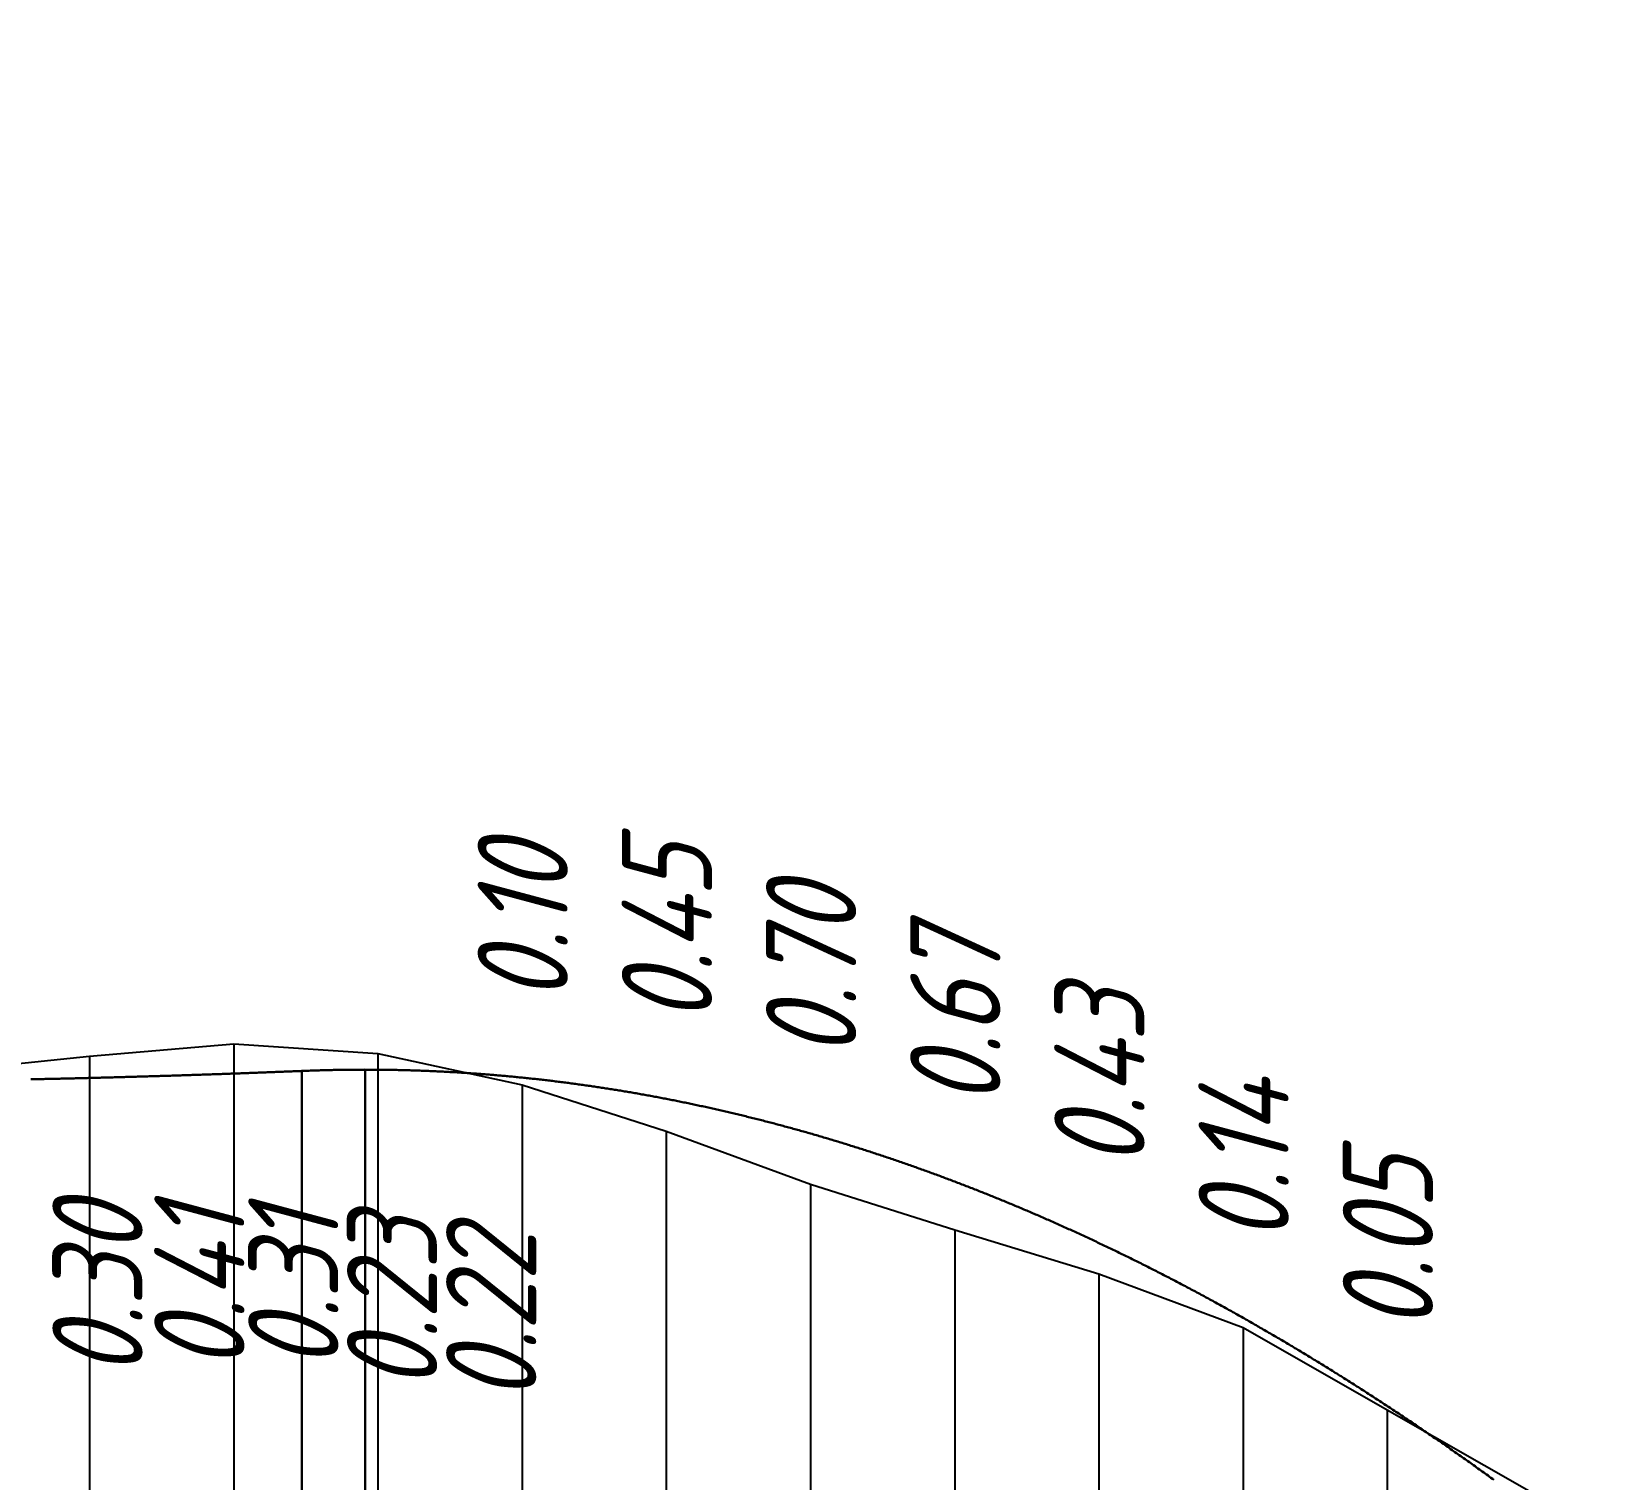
# Model space of a CAD drawing. Extents: x 2172 to 5772, y -842 to -248.
# Drawn here: x 5386.98 to 5430.6, y -442.91 to -402.72 of the extents above; entities that cross this region are included whole.
import ezdxf

# ---------------------------------------------------------------- set-up
doc = ezdxf.new("R2010")
doc.units = 0
doc.header["$MEASUREMENT"] = 0
doc.layers.add('геология', color=7, linetype='CONTINUOUS', lineweight=20)
doc.layers.add('КРАСНЫЙ_ПРОФИЛЬ', color=1, linetype='CONTINUOUS', lineweight=30)
doc.layers.add('РАБОЧИЕ_ОТМЕТКИ', color=1, linetype='CONTINUOUS')
doc.layers.add('ЧЕРНЫЙ_ПРОФИЛЬ', color=7, linetype='CONTINUOUS')
doc.styles.add('ГОСТ', font='gost.TTF', dxfattribs={"oblique": 15, "height": 1})

msp = doc.modelspace()

# ---------------------------------------------------------------- hatches: boundary and pattern name
at = {"layer": 'геология', "linetype": 'Continuous'}
h = msp.add_hatch(dxfattribs=at)
h.set_pattern_fill('ANSI37', color=1, scale=20, style=0)
h.set_pattern_definition([(45, (2171.595959244836, -898.5895025117684), (-1.767766952966369, 1.767766952966369), []), (135, (2171.595959244836, -898.5895025117684), (-1.767766952966369, -1.767766952966369), [])])
edge = h.paths.add_edge_path()
edge.add_line((5058.396690140478, -409.7894640294323), (5040.595959244836, -408.3095025117684))
edge.add_line((5040.595959244836, -408.3095025117684), (5036.595959244836, -408.2895025117684))
edge.add_line((5036.595959244836, -408.2895025117684), (5032.595959244836, -408.1295025117684))
edge.add_line((5032.595959244836, -408.1295025117684), (5028.595959244836, -407.7995025117684))
edge.add_line((5028.595959244836, -407.7995025117684), (5024.595959244837, -407.5495025117684))
edge.add_line((5024.595959244837, -407.5495025117684), (5020.595959244836, -407.3495025117684))
edge.add_line((5020.595959244836, -407.3495025117684), (5016.595959244836, -407.1595025117683))
edge.add_line((5016.595959244836, -407.1595025117683), (5012.595959244836, -406.9795025117683))
edge.add_line((5012.595959244836, -406.9795025117683), (5010.635159244836, -406.9991105117683))
edge.add_line((5010.635159244836, -406.9991105117683), (5010.635159244837, -419.0091105117683))
edge.add_line((5010.635159244837, -419.0091105117683), (5057.492435457587, -411.9710213222543))
edge.add_arc((5061.368941911517, -412.2996465386931), 3.890410880645159, 139.817604054947, 175.1544188466942, ccw=False)
edge = h.paths.add_edge_path()
edge.add_line((5068.177639244836, -404.5725787117685), (5064.595959244837, -405.3695025117684))
edge.add_line((5064.595959244837, -405.3695025117684), (5060.595959244836, -406.2195025117685))
edge.add_line((5060.595959244836, -406.2195025117685), (5056.595959244836, -406.9695025117685))
edge.add_line((5056.595959244836, -406.9695025117685), (5052.595959244836, -407.6495025117683))
edge.add_line((5052.595959244836, -407.6495025117683), (5048.595959244836, -407.9795025117683))
edge.add_line((5048.595959244836, -407.9795025117683), (5044.595959244837, -408.1395025117683))
edge.add_line((5044.595959244837, -408.1395025117683), (5040.595959244836, -408.3095025117684))
edge.add_line((5040.595959244836, -408.3095025117684), (5058.396690140478, -409.7894640294323))
edge.add_arc((5061.368941911517, -412.2996465386928), 3.890410880644946, 30.677058547170816, 139.8176040549508, ccw=False)
edge.add_line((5064.714915567407, -410.314764397524), (5067.163759055895, -410.5183624490305))
edge.add_line((5067.163759055895, -410.5183624490305), (5068.177639244836, -410.3660749117685))
edge.add_line((5068.177639244836, -410.3660749117685), (5068.177639244836, -404.5725787117685))
edge = h.paths.add_edge_path()
edge.add_line((5096.595959244836, -404.1724596703848), (5096.595959244836, -404.1295025117684))
edge.add_line((5096.595959244836, -404.1295025117684), (5092.595959244836, -403.3995025117683))
edge.add_line((5092.595959244836, -403.3995025117683), (5088.595959244836, -402.9895025117685))
edge.add_line((5088.595959244836, -402.9895025117685), (5084.595959244837, -402.7195025117685))
edge.add_line((5084.595959244837, -402.7195025117685), (5080.595959244836, -402.7595025117685))
edge.add_line((5080.595959244836, -402.7595025117685), (5076.595959244836, -403.0995025117684))
edge.add_line((5076.595959244836, -403.0995025117684), (5072.595959244836, -403.6995025117685))
edge.add_line((5072.595959244836, -403.6995025117685), (5069.177639244836, -404.3660749117685))
edge.add_line((5069.177639244836, -404.3660749117685), (5070.177639244836, -404.3660749117685))
edge.add_line((5070.177639244836, -404.3660749117685), (5070.177639244836, -410.3660749117685))
edge.add_line((5070.177639244836, -410.3660749117685), (5084.646601800114, -410.0339557069424))
edge.add_line((5084.646601800114, -410.0339557069424), (5096.837560818369, -410.7626520906254))
edge.add_arc((5098.78008818305, -407.3919126676337), 3.890410880645512, 180.0000000000067, 240.0455323217281, ccw=False)
edge.add_arc((5098.78008818305, -407.3919126676349), 3.890410880645504, 124.15360269311739, 179.9999999999899, ccw=False)
edge = h.paths.add_edge_path()
edge.add_line((5120.595959244836, -408.8795025117684), (5116.595959244836, -407.7695025117685))
edge.add_line((5116.595959244836, -407.7695025117685), (5112.595959244836, -406.9295025117685))
edge.add_line((5112.595959244836, -406.9295025117685), (5108.595959244837, -406.0495025117684))
edge.add_line((5108.595959244837, -406.0495025117684), (5104.595959244837, -405.1395025117683))
edge.add_line((5104.595959244837, -405.1395025117683), (5101.692816277218, -404.8128989279114))
edge.add_arc((5098.78008818305, -407.3919126676358), 3.890410880645513, 2.3419488570652902e-11, 41.52260756068972, ccw=False)
edge.add_arc((5098.78008818305, -407.3919126676332), 3.890410880645504, 293.1130683004855, 359.99999999998573, ccw=False)
edge.add_line((5100.307256928618, -410.970047998054), (5103.261759278406, -411.1466489672353))
edge.add_line((5103.261759278406, -411.1466489672353), (5128.302999244836, -414.7581777117682))
edge.add_line((5128.302999244836, -414.7581777117682), (5128.302999244836, -411.7581777117682))
edge.add_line((5128.302999244836, -411.7581777117682), (5129.302999244836, -411.7581777117682))
edge.add_line((5129.302999244836, -411.7581777117682), (5128.595959244836, -411.4895025117683))
edge.add_line((5128.595959244836, -411.4895025117683), (5124.595959244838, -410.1195025117684))
edge.add_line((5124.595959244838, -410.1195025117684), (5120.595959244836, -408.8795025117684))
h.paths.add_polyline_path([(5156.595959244836, -423.4795025117683), (5152.595959244836, -421.7995025117684), (5148.595959244836, -419.9995025117685), (5144.595959244838, -417.9995025117685), (5140.595959244836, -416.1595025117683), (5136.595959244836, -414.4895025117685), (5132.595959244836, -413.0095025117685), (5130.302999244836, -412.1381777117683), (5130.302999244836, -414.7581777117682), (5155.471857534218, -426.352627021181), (5189.090599244836, -430.0568991117682), (5189.090599244836, -428.0568991117682), (5190.090599244836, -428.0568991117682), (5188.595959244836, -427.6795025117683), (5184.595959244837, -426.8095025117684), (5180.595959244836, -426.4795025117683), (5176.595959244836, -425.9995025117687), (5172.595959244836, -425.5095025117685), (5168.595959244836, -425.1195025117684), (5164.595959244837, -424.5895025117684), (5160.595959244836, -424.0895025117684)])
h.paths.add_polyline_path([(5224.595959244837, -435.2495025117685), (5220.595959244836, -434.7695025117685), (5216.595959244836, -434.3495025117684), (5212.595959244836, -433.5395025117682), (5208.595959244836, -432.8095025117684), (5204.595959244837, -432.0295025117684), (5200.595959244836, -430.6395025117683), (5196.595959244836, -429.6795025117683), (5192.595959244836, -428.6895025117683), (5191.090599244836, -428.3093991117682), (5191.090599244836, -430.0568991117684), (5216.700980203024, -436.8754497244704), (5250.300359244837, -441.9431815117684), (5250.300359244837, -438.8456815117684), (5248.595959244838, -438.6795025117685), (5244.595959244836, -438.2995025117684), (5240.595959244836, -437.8895025117683), (5236.595959244836, -437.3095025117684), (5232.595959244836, -436.5595025117684), (5228.595959244836, -435.8695025117684)])
h.paths.add_polyline_path([(5280.595959244836, -442.8695025117684), (5276.595959244836, -441.7795025117684), (5272.595959244836, -441.5695025117684), (5268.595959244836, -440.6595025117683), (5264.595959244837, -439.9795025117683), (5260.595959244836, -439.6795025117683), (5256.595959244836, -439.3095025117684), (5252.595959244836, -439.0695025117684), (5252.300359244837, -439.0406815117685), (5252.300359244837, -441.9431815117684), (5266.284599420915, -443.5188251297736), (5276.572235125472, -445.3110873588453), (5292.595959244836, -446.6195025117684), (5288.595959244835, -445.3695025117684), (5284.595959244838, -444.0895025117684)])
h.paths.add_polyline_path([(5310.156919244836, -445.8480401117686), (5308.595959244836, -445.9495025117685), (5304.595959244837, -446.7995025117684), (5300.595959244836, -447.3195025117684), (5296.595959244836, -447.0395025117684), (5292.595959244836, -446.6195025117684), (5276.572235125472, -445.3110873588453), (5290.186404253478, -449.8922064381045), (5310.156919244836, -452.781103746722)])
edge = h.paths.add_edge_path()
edge.add_line((5325.392251094563, -447.904779422465), (5324.595959244837, -447.7495025117682))
edge.add_line((5324.595959244837, -447.7495025117682), (5320.595959244837, -446.9195025117685))
edge.add_line((5320.595959244837, -446.9195025117685), (5316.595959244836, -446.1095025117684))
edge.add_line((5316.595959244836, -446.1095025117684), (5312.595959244836, -445.6895025117683))
edge.add_line((5312.595959244836, -445.6895025117683), (5311.156919244835, -445.7830401117685))
edge.add_line((5311.156919244835, -445.7830401117685), (5312.156919244836, -445.7830401117685))
edge.add_line((5312.156919244836, -445.7830401117685), (5312.156919244837, -452.7830401117685))
edge.add_line((5312.156919244837, -452.7830401117685), (5323.717355790037, -453.9448675485653))
edge.add_arc((5326.776047690384, -451.5407667438994), 3.890410880645485, 180.0000000000075, 218.1669875543649, ccw=False)
edge.add_arc((5326.776047690383, -451.5407667438998), 3.890410880644595, 110.8359964436944, 180.0000000000008, ccw=False)
edge = h.paths.add_edge_path()
edge.add_line((5330.595959244836, -448.9245025117684), (5329.427377832629, -448.6937076828574))
edge.add_arc((5326.776047690385, -451.5407667439005), 3.890410880644618, 9.208633855450898e-12, 47.03872575160318, ccw=False)
edge.add_arc((5326.776047690383, -451.5407667438985), 3.890410880646414, 310.3550655143564, 359.9999999999799, ccw=False)
edge.add_line((5329.295176121216, -454.5054402114529), (5333.371840846519, -454.9151462731538))
edge.add_line((5333.371840846519, -454.9151462731538), (5349.903842789166, -456.3307018919336))
edge.add_line((5349.903842789166, -456.3307018919336), (5330.595959244836, -448.9245025117684))
h.paths.add_polyline_path([(5370.481167546488, -452.3753193851779), (5368.773330323819, -452.5098232118926), (5364.595959244837, -453.6495025117683), (5360.595959244837, -453.5795025117684), (5356.595959244836, -453.5295025117684), (5352.595959244836, -453.3395025117684), (5348.595959244839, -452.6095025117688), (5344.595959244837, -451.8695025117684), (5340.595959244836, -450.8895025117683), (5336.595959244836, -450.0195025117685), (5332.595959244836, -449.3195025117684), (5330.595959244836, -448.9245025117682), (5349.903842789166, -456.3307018919336), (5370.310419244836, -457.0316288117683)])
h.paths.add_polyline_path([(5367.242076372622, -456.0125746363692), (5368.242076372622, -454.0125746363692), (5369.242076372622, -456.0125746363692)], flags=16)
edge = h.paths.add_edge_path()
edge.add_line((5412.595959244836, -454.6795025117683), (5408.595959244836, -453.1595025117683))
edge.add_line((5408.595959244836, -453.1595025117683), (5404.595959244837, -451.9695025117685))
edge.add_line((5404.595959244837, -451.9695025117685), (5400.595959244836, -451.3195025117684))
edge.add_line((5400.595959244836, -451.3195025117684), (5396.595959244836, -451.0895025117684))
edge.add_line((5396.595959244836, -451.0895025117684), (5392.531903520449, -450.8153896090559))
edge.add_line((5392.531903520449, -450.8153896090559), (5388.511783428488, -451.1675507841042))
edge.add_line((5388.511783428488, -451.1675507841042), (5384.595959244836, -451.5735080425234))
edge.add_line((5384.595959244836, -451.5735080425234), (5380.595959244836, -451.8790167309834))
edge.add_line((5380.595959244836, -451.8790167309834), (5376.57543407816, -452.0439426734697))
edge.add_line((5376.57543407816, -452.0439426734697), (5372.663382993177, -452.2059725523189))
edge.add_line((5372.663382993177, -452.2059725523189), (5371.253937193013, -452.3144585061392))
edge.add_line((5371.253937193013, -452.3144585061392), (5372.310419244836, -453.0316288117683))
edge.add_line((5372.310419244836, -453.0316288117683), (5372.310419244836, -457.0316288117683))
edge.add_line((5372.310419244836, -457.0316288117683), (5387.327741670049, -459.4222360694553))
edge.add_line((5387.327741670049, -459.4222360694553), (5402.013333393354, -459.9923002365799))
edge.add_line((5402.013333393354, -459.9923002365799), (5414.482764041291, -460.8090655173723))
edge.add_arc((5415.199780988138, -464.6328311375643), 3.890410880643143, 71.88426166119922, 100.62053671463951, ccw=False)
edge.add_line((5416.409455664561, -460.9352665340116), (5430.595959244836, -461.8645025117685))
edge.add_line((5430.595959244836, -461.8645025117685), (5428.595959244825, -460.7195025117658))
edge.add_line((5428.595959244825, -460.7195025117658), (5424.595959244837, -458.4495025117685))
edge.add_line((5424.595959244837, -458.4495025117685), (5420.595959244839, -457.169502511769))
edge.add_line((5420.595959244839, -457.169502511769), (5416.595959244838, -455.9095025117686))
edge.add_line((5416.595959244838, -455.9095025117686), (5412.595959244836, -454.6795025117683))
edge = h.paths.add_edge_path(flags=16)
edge.add_arc((5397.268552293115, -455.3003306745418), 3.890410880645504, 0, 360)
h.paths.add_polyline_path([(5252.976433133171, -446.1734890061177), (5261.500655154765, -446.1734890061177), (5261.500655154765, -441.6702724228439), (5252.976433133171, -441.6702724228439)], flags=17)
h.paths.add_polyline_path([(5252.976433133171, -442.4769110752247), (5261.500655154765, -442.4769110752247), (5261.500655154765, -437.9736944919509), (5252.976433133171, -437.9736944919509)])
h.paths.add_polyline_path([(5312.83299313317, -453.5306532028148), (5321.571654039682, -453.5306532028148), (5321.571654039682, -449.027436619541), (5312.83299313317, -449.027436619541)], flags=17)
h.paths.add_polyline_path([(5357.94919026795, -456.5185429757908), (5366.473412289544, -456.5185429757908), (5366.473412289544, -452.0153263925172), (5357.94919026795, -452.0153263925172)], flags=16)
h.paths.add_polyline_path([(5394.624025188547, -457.3569207134774), (5399.94353505514, -457.3569207134774), (5399.94353505514, -452.8472709636562), (5394.624025188547, -452.8472709636562)], flags=0)
h.paths.add_polyline_path([(5372.98649313317, -457.5363943900147), (5381.725154039683, -457.5363943900147), (5381.725154039683, -453.0331778067412), (5372.951737169557, -453.0873754201893)], flags=17)

# ---------------------------------------------------------------- linework, layer by layer
at = {"layer": 'КРАСНЫЙ_ПРОФИЛЬ'}
for p, q in [((5394.483308190427, -431.5670256893163), (5394.483308190427, -450.9402111447243)), ((5396.239127997115, -431.5312380139433), (5396.239127997115, -451.0615336112153))]:
    msp.add_line(p, q, dxfattribs=at)
for points in [[(5386.96730363481, -431.7987949469284), (5387.007282382446, -431.7979569243294), (5387.047261130082, -431.7971146793493), (5387.087239877719, -431.7962682119883), (5387.127218625355, -431.7954175222474), (5387.167197372991, -431.7945626101252), (5387.207176120627, -431.7937034756224), (5387.247154868264, -431.7928401187382), (5387.287133615901, -431.7919725394743), (5387.327112363536, -431.7911007378293), (5387.367091111172, -431.7902247138034), (5387.407069858809, -431.7893444673964), (5387.447048606445, -431.7884599986094), (5387.487027354081, -431.7875713074413), (5387.527006101717, -431.7866783938923), (5387.566984849354, -431.7857812579623), (5387.60696359699, -431.7848798996524), (5387.646942344626, -431.7839743189602), (5387.686921092263, -431.7830645158883), (5387.726899839899, -431.7821504904364), (5387.766878587535, -431.7812322426023), (5387.806857335171, -431.7803097723884), (5387.846836082808, -431.7793830797932), (5387.886814830444, -431.7784521648173), (5387.92679357808, -431.7775170274604), (5387.966772325716, -431.7765776677234), (5388.006751073353, -431.7756340856054), (5388.046729820989, -431.7746862811064), (5388.086708568625, -431.7737342542273), (5388.126687316262, -431.7727780049663), (5388.166666063898, -431.7718175333252), (5388.206644811534, -431.7708528393032), (5388.24662355917, -431.7698839229013), (5388.286602306806, -431.7689107841175), (5388.326581054443, -431.7679334229533), (5388.366559802079, -431.7669518394082), (5388.406538549715, -431.7659660334834), (5388.446517297351, -431.7649760051763), (5388.486496044988, -431.7639817544894), (5388.526474792624, -431.7629832814214), (5388.56645354026, -431.7619805859733), (5388.595959244836, -431.7612378538113), (5388.606432287896, -431.7609736681434), (5388.646411035533, -431.7599625279333), (5388.686389783169, -431.7589471653423), (5388.726368530805, -431.7579275803703), (5388.766347278442, -431.7569037730182), (5388.806326026078, -431.7558757432844), (5388.846304773714, -431.7548434911703), (5388.88628352135, -431.7538070166763), (5388.926262268987, -431.7527663198002), (5388.966241016623, -431.7517214005443), (5389.006219764259, -431.7506722589073), (5389.046198511895, -431.7496188948894), (5389.086177259532, -431.7485613084903), (5389.126156007168, -431.7474994997112), (5389.166134754804, -431.7464334685515), (5389.206113502441, -431.7453632150102), (5389.246092250077, -431.7442887390894), (5389.286070997713, -431.7432100407864), (5389.326049745349, -431.7421271201033), (5389.366028492986, -431.7410399770392), (5389.406007240622, -431.7399486115953), (5389.445985988258, -431.7388530237693), (5389.485964735894, -431.7377532135633), (5389.525943483531, -431.7366491809762), (5389.565922231167, -431.7355409260083), (5389.605900978803, -431.7344284486603), (5389.645879726439, -431.7333117489313), (5389.685858474076, -431.7321908268214), (5389.725837221712, -431.7310656823304), (5389.765815969348, -431.7299363154593), (5389.805794716985, -431.7288027262073), (5389.845773464621, -431.7276649145742), (5389.885752212257, -431.7265228805604), (5389.925730959893, -431.7253766241652), (5389.96570970753, -431.7242261453903), (5390.005688455166, -431.7230714442344), (5390.045667202802, -431.7219125206973), (5390.085645950438, -431.7207493747803), (5390.125624698075, -431.7195820064812), (5390.165603445711, -431.7184104158023), (5390.205582193347, -431.7172346027432), (5390.245560940984, -431.7160545673023), (5390.28553968862, -431.7148703094813), (5390.325518436256, -431.7136818292793), (5390.365497183892, -431.7124891266963), (5390.405475931529, -431.7112922017322), (5390.445454679165, -431.7100910543884), (5390.485433426801, -431.7088856846633), (5390.525412174437, -431.7076760925574), (5390.565390922074, -431.7064622780704), (5390.60536966971, -431.7052442412032), (5390.645348417346, -431.7040219819544), (5390.685327164982, -431.7027955003264), (5390.725305912619, -431.7015647963162), (5390.765284660254, -431.7003298699253), (5390.805263407891, -431.6990907211543), (5390.845242155528, -431.6978473500023), (5390.885220903164, -431.6965997564703), (5390.925199650799, -431.6953479405563), (5390.965178398436, -431.6940919022622), (5391.005157146073, -431.6928316415874), (5391.045135893709, -431.6915671585314), (5391.085114641345, -431.6902984530952), (5391.125093388981, -431.6890255252774), (5391.165072136618, -431.6877483750793), (5391.205050884254, -431.6864670025002), (5391.24502963189, -431.6851814075412), (5391.285008379527, -431.6838915902013), (5391.324987127163, -431.6825975504803), (5391.364965874798, -431.6812992883783), (5391.404944622435, -431.6799968038954), (5391.444923370072, -431.6786900970324), (5391.484902117708, -431.6773791677883), (5391.524880865343, -431.6760640161633), (5391.56485961298, -431.6747446421573), (5391.604838360617, -431.6734210457712), (5391.644817108253, -431.6720932270043), (5391.684795855889, -431.6707611858562), (5391.724774603525, -431.6694249223274), (5391.764753351162, -431.6680844364182), (5391.804732098797, -431.6667397281274), (5391.844710846434, -431.6653907974573), (5391.884689594071, -431.6640376444052), (5391.924668341707, -431.6626802689723), (5391.964647089342, -431.6613186711593), (5392.004625836979, -431.6599528509653), (5392.044604584616, -431.6585828083903), (5392.084583332251, -431.6572085434354), (5392.124562079888, -431.6558300560994), (5392.164540827524, -431.6544473463823), (5392.204519575161, -431.6530604142843), (5392.244498322796, -431.6516692598052), (5392.284477070433, -431.6502738829463), (5392.32445581807, -431.6488742837064), (5392.364434565706, -431.6474704620853), (5392.404413313341, -431.6460624180843), (5392.444392060978, -431.6446501517012), (5392.484370808615, -431.6432336629382), (5392.52434955625, -431.6418129517942), (5392.564328303886, -431.6403880182702), (5392.595959244836, -431.6392576276282), (5392.604307051523, -431.6389588623642), (5392.64428579916, -431.6375254840782), (5392.684264546795, -431.6360878834114), (5392.724243294432, -431.6346460603643), (5392.764222042068, -431.6332000149353), (5392.804200789704, -431.6317497471264), (5392.84417953734, -431.6302952569363), (5392.884158284977, -431.6288365443663), (5392.924137032614, -431.6273736094145), (5392.964115780249, -431.6259064520823), (5393.004094527885, -431.6244350723694), (5393.044073275522, -431.6229594702754), (5393.084052023159, -431.6214796458012), (5393.124030770794, -431.6199955989464), (5393.164009518431, -431.6185073297104), (5393.203988266067, -431.6170148380934), (5393.243967013704, -431.6155181240954), (5393.283945761339, -431.6140171877173), (5393.323924508975, -431.6125120289582), (5393.363903256611, -431.6110026478184), (5393.403882004249, -431.6094890442982), (5393.443860751884, -431.6079712183964), (5393.48383949952, -431.6064491701143), (5393.523818247156, -431.6049228994523), (5393.563796994793, -431.6033924064084), (5393.603775742429, -431.6018576909842), (5393.643754490065, -431.6003187531792), (5393.683733237703, -431.5987755929932), (5393.723711985338, -431.5972282104262), (5393.763690732974, -431.5956766054792), (5393.80366948061, -431.5941207781514), (5393.843648228248, -431.5925607284423), (5393.883626975883, -431.5909964563523), (5393.923605723518, -431.5894279618824), (5393.963584471155, -431.5878552450304), (5394.003563218793, -431.5862783057994), (5394.043541966428, -431.5846971441863), (5394.083520714064, -431.5831117601924), (5394.123499461702, -431.5815221538182), (5394.163478209338, -431.5799283250633), (5394.203456956973, -431.5783302739273), (5394.243435704609, -431.5767280004113), (5394.283414452247, -431.5751215045143), (5394.323393199883, -431.5735107862363), (5394.363371947517, -431.5718958455773), (5394.403350695154, -431.5702766825373), (5394.443329442792, -431.5686532971172), (5394.483308190427, -431.5670256893163)], [(5394.483308190427, -431.5670256893163), (5394.52329484153, -431.5654142092412), (5394.563281492631, -431.5638398513622), (5394.603268143733, -431.5623026156804), (5394.643254794835, -431.5608025021943), (5394.683241445938, -431.5593395109042), (5394.723228097039, -431.5579136418114), (5394.763214748141, -431.5565248949142), (5394.803201399243, -431.5551732702143), (5394.843188050346, -431.5538587677104), (5394.883174701446, -431.5525813874024), (5394.923161352549, -431.5513411292914), (5394.963148003651, -431.5501379933762), (5395.003134654752, -431.5489719796583), (5395.043121305854, -431.5478430881362), (5395.083107956956, -431.5467513188103), (5395.123094608059, -431.5456966716804), (5395.16308125916, -431.5446791467473), (5395.203067910262, -431.5436987440112), (5395.243054561364, -431.5427554634714), (5395.283041212467, -431.5418493051275), (5395.323027863568, -431.5409802689792), (5395.36301451467, -431.5401483550284), (5395.403001165772, -431.5393535632743), (5395.442987816874, -431.5385958937154), (5395.482974467976, -431.5378753463542), (5395.522961119078, -431.5371919211884), (5395.56294777018, -431.5365456182194), (5395.602934421282, -431.5359364374463), (5395.642921072383, -431.5353643788703), (5395.682907723485, -431.5348294424903), (5395.722894374588, -431.5343316283063), (5395.76288102569, -431.5338709363193), (5395.802867676793, -431.5334473665284), (5395.842854327893, -431.5330609189343), (5395.882840978996, -431.5327115935363), (5395.922827630097, -431.5323993903344), (5395.962814281199, -431.5321243093292), (5396.0028009323, -431.5318863505204), (5396.042787583403, -431.5316855139072), (5396.082774234505, -431.5315217994912), (5396.122760885607, -431.5313952072713), (5396.162747536709, -431.5313057372482), (5396.202734187811, -431.5312533894212), (5396.242720838912, -431.5312381637902), (5396.282707490014, -431.5312600603563), (5396.322694141117, -431.5313190791182), (5396.362680792219, -431.5314152200772), (5396.402667443322, -431.5315484832322), (5396.442654094421, -431.5317188685833), (5396.482640745524, -431.5319263761312), (5396.522627396626, -431.5321710058754), (5396.562614047728, -431.5324527578152), (5396.595959244836, -431.5327160987692), (5396.60260069883, -431.5327716319523), (5396.642587349933, -431.5331276282864), (5396.682574001034, -431.5335207468152), (5396.722560652136, -431.5339509875412), (5396.762547303238, -431.5344183504644), (5396.80253395434, -431.5349228355824), (5396.842520605443, -431.5354644428983), (5396.882507256544, -431.5360431724093), (5396.922493907646, -431.5366590241174), (5396.962480558748, -431.5373119980213), (5397.002467209851, -431.5380020941222), (5397.042453860952, -431.5387293124193), (5397.082440512054, -431.5394936529133), (5397.122427163156, -431.5402951156022), (5397.162413814259, -431.5411337004894), (5397.202400465359, -431.5420094075714), (5397.242387116461, -431.5429222368502), (5397.282373767564, -431.5438721883263), (5397.322360418665, -431.5448592619973), (5397.362347069767, -431.5458834578662), (5397.402333720869, -431.5469447759303), (5397.442320371972, -431.5480432161912), (5397.482307023073, -431.5491787786482), (5397.522293674175, -431.5503514633024), (5397.562280325277, -431.5515612701524), (5397.60226697638, -431.5528081991984), (5397.642253627481, -431.5540922504413), (5397.682240278583, -431.5554134238814), (5397.722226929685, -431.5567717195163), (5397.762213580787, -431.5581671373484), (5397.802200231888, -431.5595996773764), (5397.84218688299, -431.5610693396013), (5397.882173534093, -431.5625761240224), (5397.922160185194, -431.5641200306404), (5397.962146836296, -431.5657010594543), (5398.002133487398, -431.5673192104643), (5398.042120138501, -431.5689744836714), (5398.082106789602, -431.5706668790745), (5398.122093440706, -431.5723963966734), (5398.162080091806, -431.5741630364694), (5398.202066742909, -431.5759667984612), (5398.24205339401, -431.5778076826502), (5398.282040045112, -431.5796856890352), (5398.322026696213, -431.5816008176164), (5398.362013347316, -431.5835530683944), (5398.401999998418, -431.5855424413683), (5398.44198664952, -431.5875689365394), (5398.481973300622, -431.5896325539063), (5398.521959951725, -431.5917332934694), (5398.561946602825, -431.5938711552283), (5398.601933253927, -431.5960461391853), (5398.64191990503, -431.5982582453373), (5398.681906556132, -431.6005074736863), (5398.721893207235, -431.6027938242314), (5398.761879858335, -431.6051172969733), (5398.801866509438, -431.6074778919112), (5398.841853160539, -431.6098756090453), (5398.881839811641, -431.6123104483763), (5398.921826462743, -431.6147824099035), (5398.961813113846, -431.6172914936265), (5399.001799764947, -431.6198376995462), (5399.041786416049, -431.6224210276623), (5399.081773067151, -431.6250414779752), (5399.121759718253, -431.6276990504844), (5399.161746369354, -431.6303937451903), (5399.201733020456, -431.6331255620912), (5399.241719671559, -431.6358945011903), (5399.281706322661, -431.6387005624842), (5399.321692973764, -431.6415437459752), (5399.361679624865, -431.6444240516623), (5399.401666275967, -431.6473414795464), (5399.441652927069, -431.6502960296264), (5399.481639578172, -431.6532877019033), (5399.521626229272, -431.6563164963763), (5399.561612880374, -431.6593824130453), (5399.601599531476, -431.6624854519114), (5399.641586182578, -431.6656256129734), (5399.68157283368, -431.6688028962312), (5399.721559484782, -431.6720173016863), (5399.761546135885, -431.6752688293373), (5399.801532786986, -431.6785574791852), (5399.841519438088, -431.6818832512292), (5399.88150608919, -431.6852461454694), (5399.921492740293, -431.6886461619063), (5399.961479391394, -431.6920833005393), (5400.001466042496, -431.6955575613683), (5400.041452693597, -431.6990689443942), (5400.0814393447, -431.7026174496164), (5400.121425995801, -431.7062030770353), (5400.161412646903, -431.7098258266503), (5400.201399298006, -431.7134856984612), (5400.241385949107, -431.7171826924694), (5400.281372600209, -431.7209168086733), (5400.321359251311, -431.7246880470743), (5400.361345902414, -431.7284964076712), (5400.401332553515, -431.7323418904643), (5400.441319204617, -431.7362244954543), (5400.481305855719, -431.7401442226403), (5400.521292506822, -431.7441010720222), (5400.561279157923, -431.7480950436013), (5400.595959244836, -431.7515890410773), (5400.601265809025, -431.7521261373772), (5400.641252460127, -431.7561943533483), (5400.68123911123, -431.7602996915164), (5400.72122576233, -431.7644421518812), (5400.761212413433, -431.7686217344412), (5400.801199064535, -431.7728384391994), (5400.841185715638, -431.7770922661523), (5400.881172366738, -431.7813832153024), (5400.92115901784, -431.7857112866484), (5400.961145668943, -431.7900764801914), (5401.001132320045, -431.7944787959304), (5401.041118971148, -431.7989182338663), (5401.081105622248, -431.8033947939973), (5401.121092273351, -431.8079084763262), (5401.161078924452, -431.8124592808504), (5401.201065575554, -431.8170472075712), (5401.241052226656, -431.8216722564894), (5401.281038877759, -431.8263344276024), (5401.32102552886, -431.8310337209132), (5401.361012179962, -431.8357701364193), (5401.400998831064, -431.8405436741223), (5401.440985482166, -431.8453543340213), (5401.480972133267, -431.8502021161173), (5401.520958784369, -431.8550870204094), (5401.560945435472, -431.8600090468983), (5401.600932086574, -431.8649681955824), (5401.640918737677, -431.8699644664644), (5401.680905388777, -431.8749978595413), (5401.72089203988, -431.8800683748154), (5401.760878690981, -431.8851760122864), (5401.800865342083, -431.8903207719522), (5401.840851993185, -431.8955026538163), (5401.880838644287, -431.9007216578752), (5401.920825295389, -431.9059777841312), (5401.960811946491, -431.9112710325833), (5402.000798597593, -431.9166014032323), (5402.040785248695, -431.9219688960773), (5402.080771899796, -431.9273735111183), (5402.120758550899, -431.9328152483563), (5402.160745202001, -431.9382941077913), (5402.200731853103, -431.9438100894213), (5402.240718504206, -431.9493631932482), (5402.280705155307, -431.9549534192724), (5402.320691806409, -431.9605807674914), (5402.36067845751, -431.9662452379073), (5402.400665108613, -431.9719468305202), (5402.440651759714, -431.9776855453292), (5402.480638410816, -431.9834613823343), (5402.520625061919, -431.9892743415362), (5402.56061171302, -431.9951244229342), (5402.600598364122, -432.0010116265285), (5402.640585015224, -432.0069359523193), (5402.680571666327, -432.0128974003064), (5402.720558317428, -432.0188959704903), (5402.76054496853, -432.0249316628704), (5402.800531619632, -432.0310044774465), (5402.840518270735, -432.0371144142193), (5402.880504921836, -432.0432614731883), (5402.920491572938, -432.0494456543543), (5402.96047822404, -432.0556669577163), (5403.000464875143, -432.0619253832742), (5403.040451526243, -432.0682209310285), (5403.080438177345, -432.0745536009804), (5403.120424828448, -432.0809233931273), (5403.160411479549, -432.0873303074713), (5403.200398130651, -432.0937743440113), (5403.240384781753, -432.1002555027483), (5403.280371432856, -432.1067737836813), (5403.320358083957, -432.1133291868102), (5403.360344735059, -432.1199217121364), (5403.400331386161, -432.1265513596584), (5403.440318037264, -432.1332181293765), (5403.480304688365, -432.1399220212913), (5403.520291339467, -432.1466630354023), (5403.560277990569, -432.1534411717103), (5403.600264641672, -432.1602564302143), (5403.640251292773, -432.1671088109154), (5403.680237943875, -432.1739983138114), (5403.720224594977, -432.1809249389053), (5403.760211246079, -432.1878886861944), (5403.80019789718, -432.1948895556802), (5403.840184548282, -432.2019275473624), (5403.880171199385, -432.2090026612414), (5403.920157850487, -432.2161148973164), (5403.96014450159, -432.2232642555882), (5404.00013115269, -432.2304507360564), (5404.040117803793, -432.2376743387204), (5404.080104454894, -432.2449350635814), (5404.120091105996, -432.2522329106382), (5404.160077757097, -432.2595678798914), (5404.2000644082, -432.2669399713413), (5404.240051059302, -432.2743491849874), (5404.280037710404, -432.2817955208302), (5404.320024361506, -432.2892789788693), (5404.360011012608, -432.2967995591043), (5404.399997663709, -432.3043572615363), (5404.439984314811, -432.3119520861642), (5404.479970965914, -432.3195840329884), (5404.519957617016, -432.3272531020093), (5404.559944268119, -432.3349592932263), (5404.595959244836, -432.3419318415174), (5404.599930919219, -432.3427026066404), (5404.639917570321, -432.3504830422503), (5404.679904221423, -432.3583006000563), (5404.719890872525, -432.3661552800593), (5404.759877523627, -432.3740470822584), (5404.799864174729, -432.3819760066544), (5404.839850825831, -432.3899420532464), (5404.879837476933, -432.3979452220342), (5404.919824128035, -432.4059855130195), (5404.959810779137, -432.4140629262004), (5404.99979743024, -432.4221774615773), (5405.039784081341, -432.4303291191513), (5405.079770732443, -432.4385178989223), (5405.119757383545, -432.4467438008883), (5405.159744034648, -432.4550068250514), (5405.199730685749, -432.4633069714114), (5405.239717336851, -432.4716442399663), (5405.279703987953, -432.4800186307193), (5405.319690639056, -432.4884301436673), (5405.359677290156, -432.4968787788123), (5405.399663941259, -432.5053645361534), (5405.439650592361, -432.5138874156912), (5405.479637243462, -432.5224474174254), (5405.519623894564, -432.5310445413563), (5405.559610545666, -432.5396787874822), (5405.599597196769, -432.5483501558062), (5405.63958384787, -432.5570586463252), (5405.679570498972, -432.5658042590412), (5405.719557150074, -432.5745869939542), (5405.759543801177, -432.5834068510624), (5405.799530452278, -432.5922638303682), (5405.83951710338, -432.6011579318692), (5405.879503754482, -432.6100891555673), (5405.919490405585, -432.6190575014614), (5405.959477056685, -432.6280629695523), (5405.999463707787, -432.6371055598393), (5406.03945035889, -432.6461852723232), (5406.079437009991, -432.6553021070024), (5406.119423661093, -432.6644560638792), (5406.159410312195, -432.6736471429513), (5406.199396963298, -432.6828753442203), (5406.239383614399, -432.6921406676863), (5406.279370265501, -432.7014431133473), (5406.319356916603, -432.7107826812062), (5406.359343567706, -432.7201593712603), (5406.399330218807, -432.7295731835113), (5406.439316869909, -432.7390241179583), (5406.47930352101, -432.7485121746022), (5406.519290172113, -432.7580373534424), (5406.559276823215, -432.7675996544795), (5406.599263474317, -432.7771990777114), (5406.639250125419, -432.7868356231413), (5406.679236776521, -432.7965092907664), (5406.719223427622, -432.8062200805882), (5406.759210078724, -432.8159679926073), (5406.799196729827, -432.8257530268213), (5406.839183380929, -432.8355751832323), (5406.879170032032, -432.8454344618403), (5406.919156683132, -432.8553308626442), (5406.959143334234, -432.8652643856444), (5406.999129985336, -432.8752350308414), (5407.039116636438, -432.8852427982342), (5407.07910328754, -432.8952876878234), (5407.119089938643, -432.9053696996093), (5407.159076589744, -432.9154888335913), (5407.199063240846, -432.9256450897703), (5407.239049891949, -432.9358384681454), (5407.27903654305, -432.9460689687162), (5407.319023194151, -432.9563365914844), (5407.359009845254, -432.9666413364484), (5407.398996496356, -432.9769832036093), (5407.438983147458, -432.9873621929653), (5407.478969798561, -432.9977783045192), (5407.518956449661, -433.0082315382683), (5407.558943100764, -433.0187218942153), (5407.598929751865, -433.0292493723573), (5407.638916402967, -433.0398139726963), (5407.678903054069, -433.0504156952313), (5407.718889705172, -433.0610545399634), (5407.758876356274, -433.0717305068913), (5407.798863007375, -433.0824435960153), (5407.838849658477, -433.0931938073363), (5407.878836309579, -433.1039811408532), (5407.918822960682, -433.1148055965664), (5407.958809611783, -433.1256671744763), (5407.998796262885, -433.1365658745824), (5408.038782913987, -433.1475016968852), (5408.07876956509, -433.1584746413844), (5408.118756216191, -433.1694847080803), (5408.158742867293, -433.1805318969714), (5408.198729518395, -433.1916162080602), (5408.238716169498, -433.2027376413444), (5408.278702820598, -433.2138961968253), (5408.3186894717, -433.2250918745024), (5408.358676122803, -433.2363246743762), (5408.398662773904, -433.2475945964463), (5408.438649425006, -433.2589016407132), (5408.478636076108, -433.2702458071763), (5408.518622727211, -433.2816270958353), (5408.558609378312, -433.2930455066912), (5408.595959244836, -433.3037445000882), (5408.598596029414, -433.3045010397432), (5408.638582680516, -433.3159936949912), (5408.678569331619, -433.3275234724363), (5408.71855598272, -433.3390903720774), (5408.758542633822, -433.3506943939142), (5408.798529284923, -433.3623355379482), (5408.838515936026, -433.3740138041794), (5408.878502587127, -433.3857291926054), (5408.918489238229, -433.3974817032295), (5408.958475889332, -433.4092713360483), (5408.998462540433, -433.4210980910643), (5409.038449191535, -433.4329619682762), (5409.078435842637, -433.4448629676854), (5409.11842249374, -433.4568010892904), (5409.158409144842, -433.4687763330912), (5409.198395795945, -433.4807886990893), (5409.238382447044, -433.4928381872833), (5409.278369098147, -433.5049247976744), (5409.318355749249, -433.5170485302613), (5409.358342400351, -433.5292093850444), (5409.398329051453, -433.5414073620243), (5409.438315702556, -433.5536424612003), (5409.478302353657, -433.5659146825724), (5409.518289004759, -433.5782240261412), (5409.558275655861, -433.5905704919064), (5409.598262306963, -433.6029540798684), (5409.638248958064, -433.6153747900262), (5409.678235609166, -433.6278326223814), (5409.718222260269, -433.6403275769312), (5409.758208911371, -433.6528596536782), (5409.798195562474, -433.6654288526224), (5409.838182213574, -433.6780351737623), (5409.878168864677, -433.6906786170982), (5409.918155515778, -433.7033591826312), (5409.95814216688, -433.7160768703602), (5409.998128817982, -433.7288316802853), (5410.038115469085, -433.7416236124072), (5410.078102120186, -433.7544526667264), (5410.118088771288, -433.7673188432404), (5410.15807542239, -433.7802221419513), (5410.198062073492, -433.7931625628594), (5410.238048724593, -433.8061401059624), (5410.278035375696, -433.8191547712622), (5410.318022026798, -433.8322065587593), (5410.3580086779, -433.8452954684524), (5410.397995329003, -433.8584215003414), (5410.437981980103, -433.8715846544274), (5410.477968631206, -433.8847849307094), (5410.517955282308, -433.8980223291883), (5410.55794193341, -433.9112968498623), (5410.597928584511, -433.9246084927343), (5410.637915235613, -433.9379572578014), (5410.677901886716, -433.9513431450653), (5410.717888537817, -433.9647661545264), (5410.757875188919, -433.9782262861822), (5410.797861840021, -433.9917235400353), (5410.837848491124, -434.0052579160854), (5410.877835142225, -434.0188294143313), (5410.917821793327, -434.0324380347733), (5410.957808444429, -434.0460837774124), (5410.997795095532, -434.0597666422473), (5411.037781746633, -434.0734866292782), (5411.077768397735, -434.0872437385062), (5411.117755048836, -434.1010379699303), (5411.15774169994, -434.1148693235514), (5411.19772835104, -434.1287377993683), (5411.237715002142, -434.1426433973813), (5411.277701653245, -434.1565861175914), (5411.317688304346, -434.1705659599972), (5411.357674955448, -434.1845829246004), (5411.39766160655, -434.1986370113993), (5411.437648257653, -434.2127282203942), (5411.477634908754, -434.2268565515863), (5411.517621559856, -434.2410220049742), (5411.557608210958, -434.2552245805582), (5411.597594862061, -434.2694642783392), (5411.637581513162, -434.2837410983163), (5411.677568164264, -434.2980550404902), (5411.717554815366, -434.3124061048602), (5411.757541466469, -434.3267942914263), (5411.797528117569, -434.3412196001893), (5411.837514768672, -434.3556820311483), (5411.877501419774, -434.3701815843033), (5411.917488070876, -434.3847182596553), (5411.957474721977, -434.3992920572043), (5411.997461373079, -434.4139029769483), (5412.037448024182, -434.4285510188893), (5412.077434675284, -434.4432361830272), (5412.117421326387, -434.4579584693613), (5412.157407977487, -434.4727178778912), (5412.19739462859, -434.4875144086172), (5412.237381279691, -434.5023480615403), (5412.277367930793, -434.5172188366603), (5412.317354581895, -434.5321267339764), (5412.357341232997, -434.5470717534884), (5412.397327884099, -434.5620538951962), (5412.437314535201, -434.5770731591012), (5412.477301186303, -434.5921295452024), (5412.517287837405, -434.6072230535003), (5412.557274488506, -434.6223536839943), (5412.595959244836, -434.6370270167913), (5412.597261139609, -434.6375214366844), (5412.637247790711, -434.6527263115713), (5412.677234441813, -434.6679683086543), (5412.717221092916, -434.6832474279342), (5412.757207744016, -434.6985636694103), (5412.797194395119, -434.7139170330822), (5412.83718104622, -434.7293075189514), (5412.877167697322, -434.7447351270164), (5412.917154348424, -434.7601998572784), (5412.957140999526, -434.7757017097354), (5412.997127650628, -434.7912406843902), (5413.03711430173, -434.8068167812403), (5413.077100952832, -434.8224300002873), (5413.117087603934, -434.8380803415314), (5413.157074255037, -434.8537678049713), (5413.197060906138, -434.8694923906073), (5413.23704755724, -434.8852540984394), (5413.277034208342, -434.9010529284683), (5413.317020859445, -434.9168888806944), (5413.357007510546, -434.9327619551154), (5413.396994161648, -434.9486721517342), (5413.43698081275, -434.9646194705483), (5413.476967463853, -434.9806039115592), (5413.516954114953, -434.9966254747662), (5413.556940766055, -435.0126841601702), (5413.596927417158, -435.0287799677703), (5413.636914068259, -435.0449128975663), (5413.676900719361, -435.0610829495592), (5413.716887370463, -435.0772901237483), (5413.756874021566, -435.0935344201343), (5413.796860672667, -435.1098158387163), (5413.836847323769, -435.1261343794943), (5413.876833974871, -435.1424900424693), (5413.916820625974, -435.1588828276404), (5413.956807277075, -435.1753127350073), (5413.996793928177, -435.1917797645713), (5414.036780579279, -435.2082839163313), (5414.076767230382, -435.2248251902884), (5414.116753881483, -435.2414035864413), (5414.156740532584, -435.2580191047903), (5414.196727183687, -435.2746717453363), (5414.236713834788, -435.2913615080784), (5414.27670048589, -435.3080883930174), (5414.316687136992, -435.3248524001524), (5414.356673788095, -435.3416535294832), (5414.396660439196, -435.3584917810113), (5414.436647090298, -435.3753671547354), (5414.4766337414, -435.3922796506554), (5414.516620392503, -435.4092292687724), (5414.556607043604, -435.4262160090852), (5414.596593694706, -435.4432398715953), (5414.636580345808, -435.4603008563013), (5414.67656699691, -435.4773989632033), (5414.716553648012, -435.4945341923024), (5414.756540299114, -435.5117065435973), (5414.796526950216, -435.5289160170894), (5414.836513601318, -435.5461626127774), (5414.876500252419, -435.5634463306612), (5414.916486903521, -435.5807671707423), (5414.956473554624, -435.5981251330193), (5414.996460205726, -435.6155202174923), (5415.036446856829, -435.6329524241623), (5415.076433507929, -435.6504217530282), (5415.116420159032, -435.6679282040914), (5415.156406810133, -435.6854717773504), (5415.196393461235, -435.7030524728052), (5415.236380112337, -435.7206702904573), (5415.276366763439, -435.7383252303052), (5415.316353414541, -435.7560172923504), (5415.356340065643, -435.7737464765912), (5415.396326716745, -435.7915127830283), (5415.436313367847, -435.8093162116625), (5415.476300018948, -435.8271567624925), (5415.516286670051, -435.8450344355183), (5415.556273321153, -435.8629492307414), (5415.596259972255, -435.8809011481603), (5415.636246623358, -435.8988901877763), (5415.676233274457, -435.9169163495883), (5415.71621992556, -435.9349796335964), (5415.756206576662, -435.9530800398013), (5415.796193227764, -435.9712175682023), (5415.836179878866, -435.9893922188003), (5415.876166529969, -436.0076039915934), (5415.916153181071, -436.0258528865843), (5415.956139832172, -436.0441389037703), (5415.996126483274, -436.0624620431533), (5416.036113134376, -436.0808223047334), (5416.076099785479, -436.0992196885093), (5416.11608643658, -436.1176541944812), (5416.156073087682, -436.1361258226502), (5416.196059738784, -436.1546345730153), (5416.236046389887, -436.1731804455762), (5416.276033040988, -436.1917634403344), (5416.31601969209, -436.2103835572884), (5416.356006343192, -436.2290407964383), (5416.395992994295, -436.2477351577854), (5416.435979645395, -436.2664666413284), (5416.475966296497, -436.2852352470684), (5416.5159529476, -436.3040409750042), (5416.555939598701, -436.3228838251373), (5416.595959244836, -436.3417793916262), (5416.635912900905, -436.3606808919913), (5416.675899552008, -436.3796351087124), (5416.715886203109, -436.3986264476302), (5416.755872854211, -436.4176549087442), (5416.795859505313, -436.4367204920554), (5416.835846156416, -436.4558231975623), (5416.875832807517, -436.4749630252663), (5416.915819458619, -436.4941399751663), (5416.95580610972, -436.5133540472623), (5416.995792760823, -436.5326052415553), (5417.035779411924, -436.5518935580444), (5417.075766063026, -436.5712189967294), (5417.115752714129, -436.5905815576114), (5417.15573936523, -436.6099812406892), (5417.195726016332, -436.6294180459643), (5417.235712667434, -436.6488919734352), (5417.275699318537, -436.6684030231022), (5417.315685969638, -436.6879511949664), (5417.35567262074, -436.7075364890263), (5417.395659271842, -436.7271589052823), (5417.435645922945, -436.7468184437353), (5417.475632574046, -436.7665151043852), (5417.515619225148, -436.7862488872302), (5417.55560587625, -436.8060197922723), (5417.595592527352, -436.8258278195112), (5417.635579178454, -436.8456729689453), (5417.675565829556, -436.8655552405774), (5417.715552480659, -436.8854746344043), (5417.755539131761, -436.9054311504283), (5417.795525782861, -436.9254247886483), (5417.835512433963, -436.9454555490654), (5417.875499085066, -436.9655234316783), (5417.915485736168, -436.9856284364882), (5417.955472387271, -437.0057705634943), (5417.99545903837, -437.0259498126964), (5418.035445689474, -437.0461661840943), (5418.075432340575, -437.0664196776893), (5418.115418991677, -437.0867102934812), (5418.155405642779, -437.1070380314693), (5418.195392293882, -437.1274028916532), (5418.235378944983, -437.1478048740332), (5418.275365596085, -437.1682439786102), (5418.315352247187, -437.1887202053842), (5418.355338898289, -437.2092335543534), (5418.395325549392, -437.2297840255194), (5418.435312200493, -437.2503716188824), (5418.475298851595, -437.2709963344414), (5418.515285502697, -437.2916581721963), (5418.5552721538, -437.3123571321482), (5418.5952588049, -437.3330932142962), (5418.635245456003, -437.3538664186403), (5418.675232107104, -437.3746767451812), (5418.715218758206, -437.3955241939184), (5418.755205409308, -437.4164087648514), (5418.79519206041, -437.4373304579813), (5418.835178711513, -437.4582892733083), (5418.875165362614, -437.4792852108312), (5418.915152013716, -437.5003182705502), (5418.955138664818, -437.5213884524653), (5418.995125315921, -437.5424957565774), (5419.035111967022, -437.5636401828854), (5419.075098618124, -437.5848217313903), (5419.115085269226, -437.6060404020914), (5419.155071920329, -437.6272961949883), (5419.19505857143, -437.6485891100824), (5419.235045222532, -437.6699191473722), (5419.275031873633, -437.6912863068592), (5419.315018524736, -437.7126905885423), (5419.355005175837, -437.7341319924212), (5419.394991826939, -437.7556105184963), (5419.434978478042, -437.7771261667694), (5419.474965129143, -437.7986789372374), (5419.514951780245, -437.8202688299023), (5419.554938431347, -437.8418958447633), (5419.59492508245, -437.8635599818213), (5419.634911733551, -437.8852612410753), (5419.674898384653, -437.9069996225253), (5419.714885035755, -437.9287751261722), (5419.754871686857, -437.9505877520153), (5419.794858337959, -437.9724375000542), (5419.834844989061, -437.9943243702903), (5419.874831640163, -438.0162483627232), (5419.914818291266, -438.0382094773513), (5419.954804942366, -438.0602077141764), (5419.994791593468, -438.0822430731982), (5420.034778244571, -438.1043155544162), (5420.074764895672, -438.1264251578302), (5420.114751546774, -438.1485718834404), (5420.154738197876, -438.1707557312473), (5420.194724848979, -438.1929767012514), (5420.23471150008, -438.2152347934502), (5420.274698151184, -438.2375300078475), (5420.314684802284, -438.2598623444392), (5420.354671453387, -438.2822318032283), (5420.394658104488, -438.3046383842143), (5420.43464475559, -438.3270820873954), (5420.474631406692, -438.3495629127733), (5420.514618057795, -438.3720808603484), (5420.554604708896, -438.3946359301183), (5420.594591359998, -438.4172281220863), (5420.595959244836, -438.4180016245923), (5420.6345780111, -438.4398574362494), (5420.674564662202, -438.4625238726094), (5420.714551313303, -438.4852274311663), (5420.754537964406, -438.5079681119182), (5420.794524615508, -438.5307459148673), (5420.83451126661, -438.5535608400132), (5420.874497917713, -438.5764128873552), (5420.914484568813, -438.5993020568933), (5420.954471219916, -438.6222283486284), (5420.994457871017, -438.6451917625593), (5421.034444522119, -438.6681922986863), (5421.074431173221, -438.6912299570104), (5421.114417824323, -438.7143047375303), (5421.154404475426, -438.7374166402474), (5421.194391126527, -438.7605656651604), (5421.234377777629, -438.7837518122692), (5421.274364428731, -438.8069750815753), (5421.314351079834, -438.8302354730772), (5421.354337730935, -438.8535329867752), (5421.394324382037, -438.8768676226703), (5421.434311033139, -438.9002393807623), (5421.474297684242, -438.9236482610493), (5421.514284335342, -438.9470942635332), (5421.554270986444, -438.9705773882142), (5421.594257637546, -438.9940976350904), (5421.634244288648, -439.0176550041642), (5421.67423093975, -439.0412494954332), (5421.714217590852, -439.0648811088993), (5421.754204241955, -439.0885498445623), (5421.794190893056, -439.1122557024203), (5421.834177544158, -439.1359986824764), (5421.87416419526, -439.1597787847272), (5421.914150846363, -439.1835960091753), (5421.954137497464, -439.2074503558192), (5421.994124148566, -439.2313418246604), (5422.034110799668, -439.2552704156974), (5422.074097450771, -439.2792361289303), (5422.114084101872, -439.3032389643604), (5422.154070752974, -439.3272789219864), (5422.194057404076, -439.3513560018093), (5422.234044055179, -439.3754702038282), (5422.274030706279, -439.3996215280433), (5422.314017357381, -439.4238099744553), (5422.354004008484, -439.4480355430633), (5422.393990659585, -439.4722982338674), (5422.433977310687, -439.4965980468683), (5422.473963961789, -439.5209349820652), (5422.513950612892, -439.5453090394594), (5422.553937263993, -439.5697202190493), (5422.593923915095, -439.5941685208354), (5422.633910566197, -439.6186539448183), (5422.6738972173, -439.6431764909973), (5422.713883868401, -439.6677361593734), (5422.753870519503, -439.6923329499455), (5422.793857170605, -439.7169668627134), (5422.833843821708, -439.7416378976784), (5422.873830472808, -439.7663460548392), (5422.91381712391, -439.7910913341964), (5422.953803775013, -439.8158737357503), (5422.993790426114, -439.8406932595012), (5423.033777077216, -439.8655499054473), (5423.073763728318, -439.8904436735902), (5423.113750379421, -439.9153745639303), (5423.153737030523, -439.9403425764654), (5423.193723681626, -439.9653477111983), (5423.233710332726, -439.9903899681262), (5423.273696983829, -440.0154693472514), (5423.31368363493, -440.0405858485724), (5423.353670286032, -440.0657394720902), (5423.393656937134, -440.0909302178043), (5423.433643588236, -440.1161580857154), (5423.473630239338, -440.1414230758223), (5423.51361689044, -440.1667251881254), (5423.553603541542, -440.1920644226243), (5423.593590192644, -440.2174407793204), (5423.633576843745, -440.2428542582134), (5423.673563494848, -440.2683048593012), (5423.71355014595, -440.2937925825872), (5423.753536797052, -440.3193174280682), (5423.793523448155, -440.3448793957464), (5423.833510099255, -440.3704784856204), (5423.873496750357, -440.3961146976912), (5423.913483401459, -440.4217880319584), (5423.953470052561, -440.4474984884223), (5423.993456703663, -440.4732460670814), (5424.033443354765, -440.4990307679382), (5424.073430005868, -440.5248525909903), (5424.113416656969, -440.5507115362393), (5424.153403308071, -440.5766076036853), (5424.193389959173, -440.6025407933262), (5424.233376610276, -440.6285111051643), (5424.273363261377, -440.6545185391992), (5424.313349912479, -440.6805630954304), (5424.353336563581, -440.7066447738573), (5424.393323214684, -440.7327635744814), (5424.433309865783, -440.7589194973013), (5424.473296516887, -440.7851125423183), (5424.513283167989, -440.8113427095304), (5424.553269819092, -440.8376099989403), (5424.593256470193, -440.8639144105452), (5424.595959244836, -440.8656937156902), (5424.633243121295, -440.8902559443472), (5424.673229772397, -440.9166346003462), (5424.713216423498, -440.9430503785402), (5424.7532030746, -440.9695032789314), (5424.793189725702, -440.9959933015193), (5424.833176376805, -441.0225204463034), (5424.873163027906, -441.0490847132833), (5424.913149679008, -441.0756861024604), (5424.95313633011, -441.1023246138334), (5424.993122981213, -441.1290002474022), (5425.033109632314, -441.1557130031683), (5425.073096283416, -441.1824628811303), (5425.113082934518, -441.2092498812895), (5425.153069585621, -441.2360740036443), (5425.193056236721, -441.2629352481954), (5425.233042887823, -441.2898336149433), (5425.273029538926, -441.3167691038873), (5425.313016190027, -441.3437417150283), (5425.353002841129, -441.3707514483644), (5425.392989492231, -441.3977983038983), (5425.432976143334, -441.4248822816273), (5425.472962794435, -441.4520033815534), (5425.512949445537, -441.4791616036764), (5425.552936096639, -441.5063569479953), (5425.592922747742, -441.5335894145103), (5425.632909398843, -441.5608590032214), (5425.672896049945, -441.5881657141294), (5425.712882701047, -441.6155095472343), (5425.752869352149, -441.6428905025343), (5425.79285600325, -441.6703085800314), (5425.832842654353, -441.6977637797254), (5425.872829305455, -441.7252561016153), (5425.912815956557, -441.7527855457013), (5425.952802607658, -441.7803521119843), (5425.992789258761, -441.8079558004633), (5426.032775909863, -441.8355966111383), (5426.072762560965, -441.8632745440104), (5426.112749212068, -441.8909895990782), (5426.152735863167, -441.9187417763433), (5426.19272251427, -441.9465310758044), (5426.232709165372, -441.9743574974614), (5426.272695816474, -442.0022210413154), (5426.312682467576, -442.0301217073652), (5426.352669118678, -442.0580594956123), (5426.392655769781, -442.0860344060543), (5426.432642420882, -442.1140464386942), (5426.472629071984, -442.1420955935293), (5426.512615723086, -442.1701818705615), (5426.552602374189, -442.1983052697904), (5426.59258902529, -442.2264657912153), (5426.632575676392, -442.2546634348364), (5426.672562327494, -442.2828982006533), (5426.712548978597, -442.3111700886673), (5426.752535629697, -442.3394790988773), (5426.7925222808, -442.3678252312843), (5426.832508931901, -442.3962084858872), (5426.872495583003, -442.4246288626873), (5426.912482234105, -442.4530863616833), (5426.952468885208, -442.4815809828754), (5426.99245553631, -442.5101127262633), (5427.032442187411, -442.5386815918494), (5427.072428838513, -442.5672875796304), (5427.112415489615, -442.5959306896084), (5427.152402140718, -442.6246109217823), (5427.192388791819, -442.6533282761523), (5427.232375442921, -442.6820827527204), (5427.272362094023, -442.7108743514832), (5427.312348745126, -442.7397030724433), (5427.352335396227, -442.7685689155992), (5427.392322047329, -442.7974718809514), (5427.432308698431, -442.8264119685005), (5427.472295349533, -442.8553891782453), (5427.512282000634, -442.8844035101874), (5427.552268651736, -442.9134549643254)]]:
    msp.add_lwpolyline(points, dxfattribs=at)
at = {"layer": 'ЧЕРНЫЙ_ПРОФИЛЬ'}
for p, q in [((5388.595959244836, -431.1588241962834), (5392.595959244836, -430.8098003654784)), ((5392.595959244836, -430.8098003654784), (5392.595959244836, -450.8098003654784)), ((5392.595959244836, -430.8098003654784), (5396.595959244836, -431.0861896988894)), ((5384.595959244836, -431.5735080425234), (5388.595959244836, -431.1588241962834)), ((5388.595959244836, -431.1588241962834), (5388.595959244836, -451.1588241962834)), ((5396.595959244836, -431.0861896988894), (5396.595959244836, -451.0861896988894)), ((5396.595959244836, -431.0861896988894), (5400.595959244836, -431.9551066294674)), ((5400.595959244836, -431.9551066294674), (5400.595959244836, -451.9551066294674)), ((5400.595959244836, -431.9551066294674), (5404.595959244836, -433.2372609235864)), ((5404.595959244836, -433.2372609235864), (5404.595959244836, -453.2372609235864)), ((5404.595959244836, -433.2372609235864), (5408.595959244836, -434.7114998001764)), ((5408.595959244836, -434.7114998001764), (5408.595959244836, -454.7114998001764)), ((5408.595959244836, -434.7114998001764), (5412.595959244836, -435.9745650771334)), ((5412.595959244836, -435.9745650771334), (5412.595959244836, -455.9745650771334)), ((5412.595959244836, -435.9745650771334), (5416.595959244836, -437.1950994173204)), ((5416.595959244836, -437.1950994173204), (5416.595959244836, -457.1950994173204)), ((5416.595959244836, -437.1950994173204), (5420.595959244836, -438.6897940871934)), ((5420.595959244836, -438.6897940871934), (5420.595959244836, -458.6897940871934)), ((5420.595959244836, -438.6897940871934), (5424.595959244836, -440.9716355906734)), ((5424.595959244836, -440.9716355906734), (5424.595959244836, -460.9716355906734)), ((5424.595959244836, -440.9716355906734), (5428.595959244836, -443.2533406651814))]:
    msp.add_line(p, q, dxfattribs=at)

# ---------------------------------------------------------------- texts
at = {"layer": 'РАБОЧИЕ_ОТМЕТКИ', "style": 'ГОСТ', "oblique": 15}
for s, p in [('0.10', (5401.862213665775, -429.6549360039123)), ('0.45', (5405.862213665775, -430.2452788043524)), ('0.70', (5409.862213665775, -431.2070914629234)), ('0.67', (5413.862213665775, -432.5403739796263)), ('0.43', (5417.862213665775, -434.2451263544613)), ('0.14', (5421.862213665775, -436.3213485874273)), ('0.05', (5425.862213665775, -438.7690406785254)), ('0.30', (5390.066176083918, -440.064303128499)), ('0.41', (5392.893291443474, -439.8830348400334)), ('0.31', (5395.499417925705, -439.8589186020681)), ('0.23', (5398.23882505039, -440.4320647434706)), ('0.22', (5400.987561233316, -440.7475671668562))]:
    msp.add_text(s, height=2.5, rotation=90, dxfattribs=at).set_placement(p)

doc.saveas('drawing.dxf')
